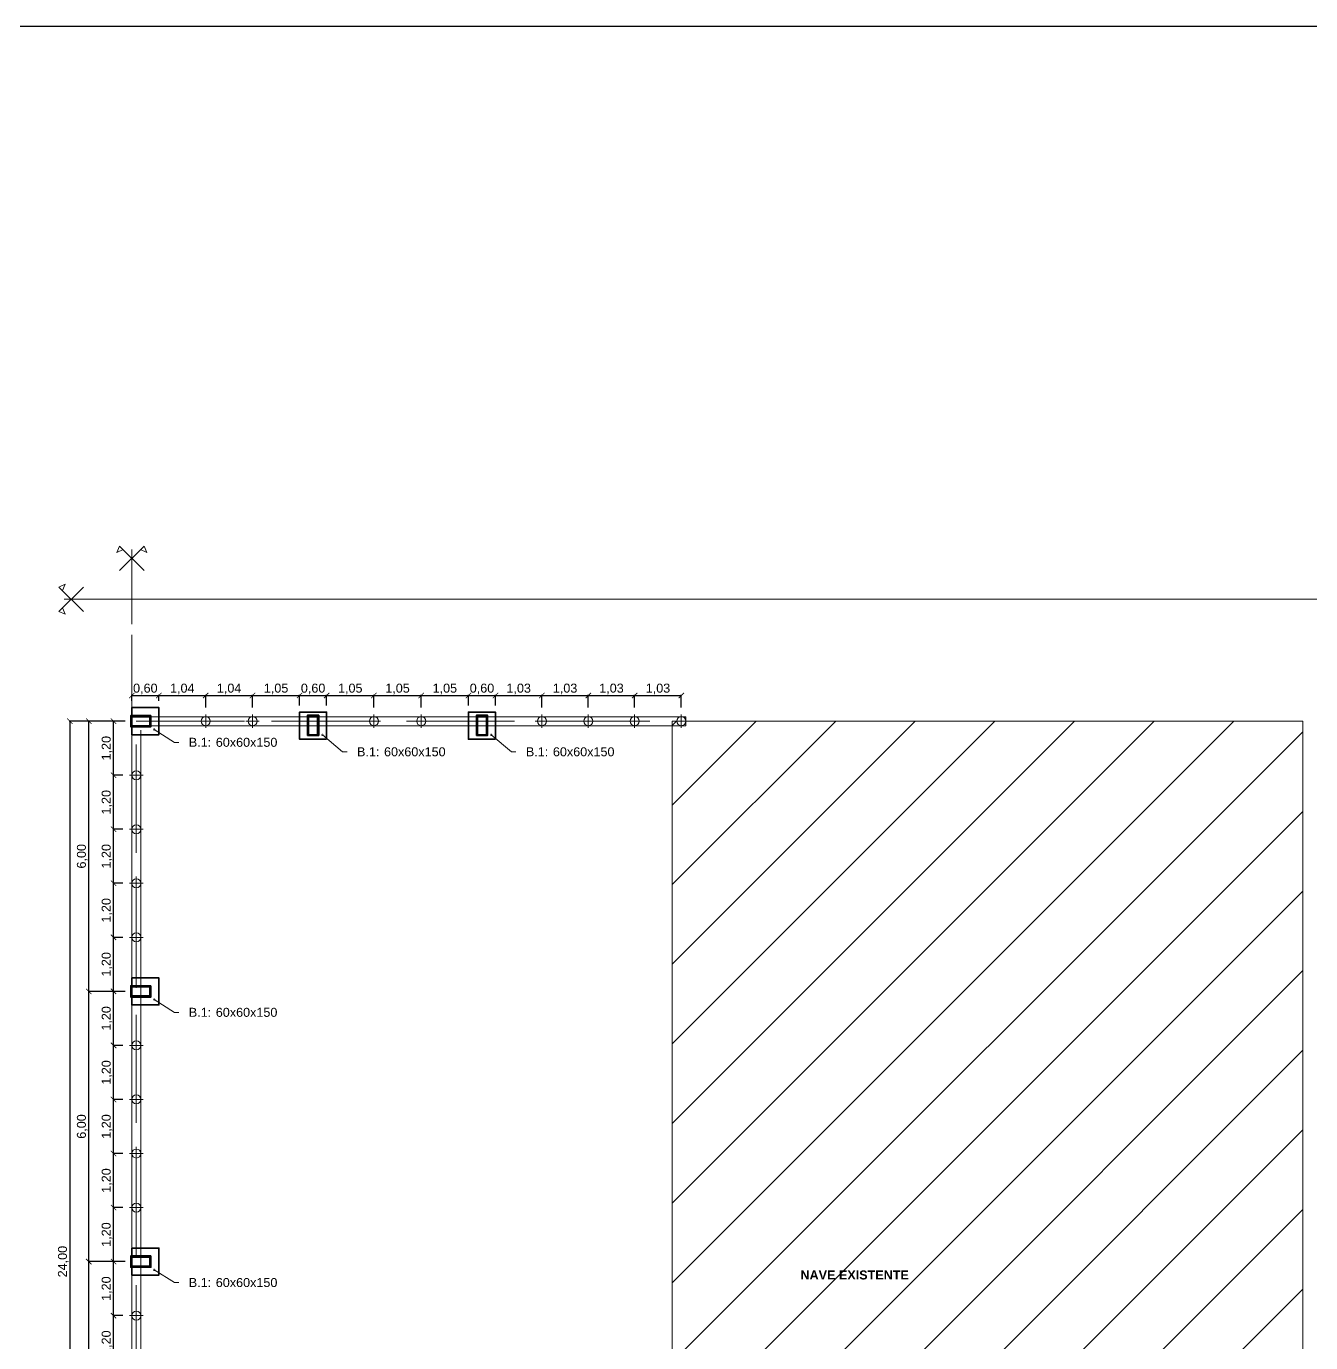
# Model space of a CAD drawing. Header units: millimetres. Extents: x 265 to 899, y -203 to 32.
# Drawn here: x 663.02 to 691.54, y 2.51 to 31.74 of the extents above; entities that cross this region are included whole.
import ezdxf
from ezdxf import colors
from ezdxf.entities.mleader import LeaderData, LeaderLine
from ezdxf.math import Vec2, Vec3

# ---------------------------------------------------------------- set-up
doc = ezdxf.new("R2010")
doc.units = ezdxf.units.MM
doc.header["$LTSCALE"] = 0.1
doc.header["$MEASUREMENT"] = 0
doc.header["$PDMODE"] = 3
doc.header["$PDSIZE"] = 0.1
doc.linetypes.add('ACAD_ISO02W100', pattern=[15, 12, -3])
doc.layers.get('DEFPOINTS').update_dxf_attribs({"color": 1})
for name, color, linetype, lineweight in [('00_EST_Columna', 3, 'Continuous', 35), ('00_EST_Cotas', 6, 'Continuous', 9), ('00_EST_EJE VIGA ENCADENADO', 4, 'ACAD_ISO02W100', 9), ('00_EST_Ejes', 1, 'Continuous', 9), ('00_EST_FUNDACION', 2, 'Continuous', 35), ('00_EST_MAMPOSTERIA', 7, 'Continuous', 20), ('00_EST_PILOTINES', 2, 'Continuous', 20), ('00_EST_TEXTO', 6, 'Continuous', 9)]:
    doc.layers.add(name, color=color, linetype=linetype, lineweight=lineweight)
doc.layers.add('00_EST_EXISTENTE', color=8, linetype='Continuous', lineweight=20, transparency=0.5)
doc.layers.add('00_EST_NoImprimir', color=1, linetype='Continuous', plot=False)
doc.styles.add('Arial20', font='arial.ttf', dxfattribs={"height": 0.2})
doc.styles.add('COTAS', font='ROMANS.shx', dxfattribs={"width": 0.7})
doc.dimstyles.new('Cota 1-100-Andres', dxfattribs={"dimtxt": 0.2, "dimasz": 0.12, "dimexe": 0.012, "dimexo": 0.15, "dimgap": 0.025, "dimtad": 1, "dimzin": 0, "dimtxsty": 'Arial20', "dimblk1": 'ARCHTICK', "dimblk2": 'ARCHTICK', "dimsah": 1, "dimcen": 0.09, "dimclrd": 256, "dimclre": 256, "dimclrt": 256, "dimazin": 0, "dimtfac": 1, "dimtofl": 0, "dimtmove": 0, "dimatfit": 3, "dimldrblk": 'ARCHTICK', "dimfxl": 1, "dimtolj": 1, "dimtzin": 0, "dimarcsym": 0})

# ---------------------------------------------------------------- blocks, each defined once
blk = doc.blocks.new('Columna')
at = {"layer": '00_EST_Columna'}
blk.add_lwpolyline([(665.363, -13.588), (665.763, -13.588), (665.763, -13.788), (665.363, -13.788)], close=True, dxfattribs=at)
for centre in [(665.363, -13.588), (665.763, -13.588), (665.363, -13.788), (665.763, -13.788)]:
    blk.add_circle(centre, 0.01, dxfattribs=at)
blk = doc.blocks.new('_DotSmall')
at = {"color": 0, "linetype": 'ByBlock', "const_width": 0.5}
blk.add_lwpolyline([(-0.0625, 0, 1), (0.0625, 0, 1)], format="xyb", close=True, dxfattribs=at)
blk = doc.blocks.new('_ARCHTICK')
at = {"color": 0, "linetype": 'ByBlock', "const_width": 0.15}
blk.add_lwpolyline([(-0.5, -0.5), (0.5, 0.5)], dxfattribs=at)
blk = doc.blocks.new('*D109')
at = {"layer": '00_EST_Cotas', "lineweight": -2, "transparency": 16777216}
for p, q in [((665.163, 3.112), (664.945, 3.112)), ((664.957, 1.912), (664.957, 3.112)), ((665.163, 1.912), (664.945, 1.912))]:
    blk.add_line(p, q, dxfattribs=at)
at = {"layer": 'DEFPOINTS', "color": 0, "transparency": 16777216}
for p in [(664.957, 3.112), (665.313, 3.112), (665.313, 1.912)]:
    blk.add_point(p, dxfattribs=at)
at = {"layer": '00_EST_Cotas', "lineweight": -2, "transparency": 16777216, "xscale": 0.12, "yscale": 0.12, "zscale": 0.12}
for p, rotation in [((664.957, 3.112), 90), ((664.957, 1.912), 270)]:
    blk.add_blockref('_ARCHTICK', p, dxfattribs=dict(at, rotation=rotation))
at = {"layer": '00_EST_Cotas', "transparency": 16777216, "insert": (664.812, 2.512), "char_height": 0.2, "attachment_point": 5, "rotation": 90, "style": 'Arial20'}
blk.add_mtext('\\A1;1,20', dxfattribs=at)
blk = doc.blocks.new('*D110')
at = {"layer": '00_EST_Cotas', "lineweight": -2, "transparency": 16777216}
for p, q in [((665.213, 4.312), (664.945, 4.312)), ((664.957, 3.112), (664.957, 4.312)), ((665.163, 3.112), (664.945, 3.112))]:
    blk.add_line(p, q, dxfattribs=at)
at = {"layer": 'DEFPOINTS', "color": 0, "transparency": 16777216}
for p in [(664.957, 4.312), (665.363, 4.312), (665.313, 3.112)]:
    blk.add_point(p, dxfattribs=at)
at = {"layer": '00_EST_Cotas', "lineweight": -2, "transparency": 16777216, "xscale": 0.12, "yscale": 0.12, "zscale": 0.12}
for p, rotation in [((664.957, 4.312), 90), ((664.957, 3.112), 270)]:
    blk.add_blockref('_ARCHTICK', p, dxfattribs=dict(at, rotation=rotation))
at = {"layer": '00_EST_Cotas', "transparency": 16777216, "insert": (664.812, 3.712), "char_height": 0.2, "attachment_point": 5, "rotation": 90, "style": 'Arial20'}
blk.add_mtext('\\A1;1,20', dxfattribs=at)
blk = doc.blocks.new('*D111')
at = {"layer": '00_EST_Cotas', "lineweight": -2, "transparency": 16777216}
for p, q in [((665.163, 5.512), (664.945, 5.512)), ((664.957, 4.312), (664.957, 5.512)), ((665.213, 4.312), (664.945, 4.312))]:
    blk.add_line(p, q, dxfattribs=at)
at = {"layer": 'DEFPOINTS', "color": 0, "transparency": 16777216}
for p in [(664.957, 5.512), (665.313, 5.512), (665.363, 4.312)]:
    blk.add_point(p, dxfattribs=at)
at = {"layer": '00_EST_Cotas', "lineweight": -2, "transparency": 16777216, "xscale": 0.12, "yscale": 0.12, "zscale": 0.12}
for p, rotation in [((664.957, 5.512), 90), ((664.957, 4.312), 270)]:
    blk.add_blockref('_ARCHTICK', p, dxfattribs=dict(at, rotation=rotation))
at = {"layer": '00_EST_Cotas', "transparency": 16777216, "insert": (664.812, 4.912), "char_height": 0.2, "attachment_point": 5, "rotation": 90, "style": 'Arial20'}
blk.add_mtext('\\A1;1,20', dxfattribs=at)
blk = doc.blocks.new('*D112')
at = {"layer": '00_EST_Cotas', "lineweight": -2, "transparency": 16777216}
for p, q in [((665.163, 6.712), (664.945, 6.712)), ((664.957, 5.512), (664.957, 6.712)), ((665.163, 5.512), (664.945, 5.512))]:
    blk.add_line(p, q, dxfattribs=at)
at = {"layer": 'DEFPOINTS', "color": 0, "transparency": 16777216}
for p in [(664.957, 6.712), (665.313, 6.712), (665.313, 5.512)]:
    blk.add_point(p, dxfattribs=at)
at = {"layer": '00_EST_Cotas', "lineweight": -2, "transparency": 16777216, "xscale": 0.12, "yscale": 0.12, "zscale": 0.12}
for p, rotation in [((664.957, 6.712), 90), ((664.957, 5.512), 270)]:
    blk.add_blockref('_ARCHTICK', p, dxfattribs=dict(at, rotation=rotation))
at = {"layer": '00_EST_Cotas', "transparency": 16777216, "insert": (664.812, 6.112), "char_height": 0.2, "attachment_point": 5, "rotation": 90, "style": 'Arial20'}
blk.add_mtext('\\A1;1,20', dxfattribs=at)
blk = doc.blocks.new('*D113')
at = {"layer": '00_EST_Cotas', "lineweight": -2, "transparency": 16777216}
for p, q in [((665.163, 7.912), (664.945, 7.912)), ((664.957, 6.712), (664.957, 7.912)), ((665.163, 6.712), (664.945, 6.712))]:
    blk.add_line(p, q, dxfattribs=at)
at = {"layer": 'DEFPOINTS', "color": 0, "transparency": 16777216}
for p in [(664.957, 7.912), (665.313, 7.912), (665.313, 6.712)]:
    blk.add_point(p, dxfattribs=at)
at = {"layer": '00_EST_Cotas', "lineweight": -2, "transparency": 16777216, "xscale": 0.12, "yscale": 0.12, "zscale": 0.12}
for p, rotation in [((664.957, 7.912), 90), ((664.957, 6.712), 270)]:
    blk.add_blockref('_ARCHTICK', p, dxfattribs=dict(at, rotation=rotation))
at = {"layer": '00_EST_Cotas', "transparency": 16777216, "insert": (664.812, 7.312), "char_height": 0.2, "attachment_point": 5, "rotation": 90, "style": 'Arial20'}
blk.add_mtext('\\A1;1,20', dxfattribs=at)
blk = doc.blocks.new('*D114')
at = {"layer": '00_EST_Cotas', "lineweight": -2, "transparency": 16777216}
for p, q in [((665.163, 9.112), (664.945, 9.112)), ((664.957, 7.912), (664.957, 9.112)), ((665.163, 7.912), (664.945, 7.912))]:
    blk.add_line(p, q, dxfattribs=at)
at = {"layer": 'DEFPOINTS', "color": 0, "transparency": 16777216}
for p in [(664.957, 9.112), (665.313, 9.112), (665.313, 7.912)]:
    blk.add_point(p, dxfattribs=at)
at = {"layer": '00_EST_Cotas', "lineweight": -2, "transparency": 16777216, "xscale": 0.12, "yscale": 0.12, "zscale": 0.12}
for p, rotation in [((664.957, 9.112), 90), ((664.957, 7.912), 270)]:
    blk.add_blockref('_ARCHTICK', p, dxfattribs=dict(at, rotation=rotation))
at = {"layer": '00_EST_Cotas', "transparency": 16777216, "insert": (664.812, 8.512), "char_height": 0.2, "attachment_point": 5, "rotation": 90, "style": 'Arial20'}
blk.add_mtext('\\A1;1,20', dxfattribs=at)
blk = doc.blocks.new('*D115')
at = {"layer": '00_EST_Cotas', "lineweight": -2, "transparency": 16777216}
for p, q in [((665.213, 10.312), (664.945, 10.312)), ((664.957, 9.112), (664.957, 10.312)), ((665.163, 9.112), (664.945, 9.112))]:
    blk.add_line(p, q, dxfattribs=at)
at = {"layer": 'DEFPOINTS', "color": 0, "transparency": 16777216}
for p in [(664.957, 10.312), (665.363, 10.312), (665.313, 9.112)]:
    blk.add_point(p, dxfattribs=at)
at = {"layer": '00_EST_Cotas', "lineweight": -2, "transparency": 16777216, "xscale": 0.12, "yscale": 0.12, "zscale": 0.12}
for p, rotation in [((664.957, 10.312), 90), ((664.957, 9.112), 270)]:
    blk.add_blockref('_ARCHTICK', p, dxfattribs=dict(at, rotation=rotation))
at = {"layer": '00_EST_Cotas', "transparency": 16777216, "insert": (664.812, 9.712), "char_height": 0.2, "attachment_point": 5, "rotation": 90, "style": 'Arial20'}
blk.add_mtext('\\A1;1,20', dxfattribs=at)
blk = doc.blocks.new('*D116')
at = {"layer": '00_EST_Cotas', "lineweight": -2, "transparency": 16777216}
for p, q in [((665.163, 11.512), (664.945, 11.512)), ((664.957, 10.312), (664.957, 11.512)), ((665.213, 10.312), (664.945, 10.312))]:
    blk.add_line(p, q, dxfattribs=at)
at = {"layer": 'DEFPOINTS', "color": 0, "transparency": 16777216}
for p in [(664.957, 11.512), (665.313, 11.512), (665.363, 10.312)]:
    blk.add_point(p, dxfattribs=at)
at = {"layer": '00_EST_Cotas', "lineweight": -2, "transparency": 16777216, "xscale": 0.12, "yscale": 0.12, "zscale": 0.12}
for p, rotation in [((664.957, 11.512), 90), ((664.957, 10.312), 270)]:
    blk.add_blockref('_ARCHTICK', p, dxfattribs=dict(at, rotation=rotation))
at = {"layer": '00_EST_Cotas', "transparency": 16777216, "insert": (664.812, 10.912), "char_height": 0.2, "attachment_point": 5, "rotation": 90, "style": 'Arial20'}
blk.add_mtext('\\A1;1,20', dxfattribs=at)
blk = doc.blocks.new('*D117')
at = {"layer": '00_EST_Cotas', "lineweight": -2, "transparency": 16777216}
for p, q in [((665.163, 12.712), (664.945, 12.712)), ((664.957, 11.512), (664.957, 12.712)), ((665.163, 11.512), (664.945, 11.512))]:
    blk.add_line(p, q, dxfattribs=at)
at = {"layer": 'DEFPOINTS', "color": 0, "transparency": 16777216}
for p in [(664.957, 12.712), (665.313, 12.712), (665.313, 11.512)]:
    blk.add_point(p, dxfattribs=at)
at = {"layer": '00_EST_Cotas', "lineweight": -2, "transparency": 16777216, "xscale": 0.12, "yscale": 0.12, "zscale": 0.12}
for p, rotation in [((664.957, 12.712), 90), ((664.957, 11.512), 270)]:
    blk.add_blockref('_ARCHTICK', p, dxfattribs=dict(at, rotation=rotation))
at = {"layer": '00_EST_Cotas', "transparency": 16777216, "insert": (664.812, 12.112), "char_height": 0.2, "attachment_point": 5, "rotation": 90, "style": 'Arial20'}
blk.add_mtext('\\A1;1,20', dxfattribs=at)
blk = doc.blocks.new('*D118')
at = {"layer": '00_EST_Cotas', "lineweight": -2, "transparency": 16777216}
for p, q in [((665.163, 13.912), (664.945, 13.912)), ((664.957, 12.712), (664.957, 13.912)), ((665.163, 12.712), (664.945, 12.712))]:
    blk.add_line(p, q, dxfattribs=at)
at = {"layer": 'DEFPOINTS', "color": 0, "transparency": 16777216}
for p in [(664.957, 13.912), (665.313, 13.912), (665.313, 12.712)]:
    blk.add_point(p, dxfattribs=at)
at = {"layer": '00_EST_Cotas', "lineweight": -2, "transparency": 16777216, "xscale": 0.12, "yscale": 0.12, "zscale": 0.12}
for p, rotation in [((664.957, 13.912), 90), ((664.957, 12.712), 270)]:
    blk.add_blockref('_ARCHTICK', p, dxfattribs=dict(at, rotation=rotation))
at = {"layer": '00_EST_Cotas', "transparency": 16777216, "insert": (664.812, 13.312), "char_height": 0.2, "attachment_point": 5, "rotation": 90, "style": 'Arial20'}
blk.add_mtext('\\A1;1,20', dxfattribs=at)
blk = doc.blocks.new('*D119')
at = {"layer": '00_EST_Cotas', "lineweight": -2, "transparency": 16777216}
for p, q in [((665.163, 15.112), (664.945, 15.112)), ((664.957, 13.912), (664.957, 15.112)), ((665.163, 13.912), (664.945, 13.912))]:
    blk.add_line(p, q, dxfattribs=at)
at = {"layer": 'DEFPOINTS', "color": 0, "transparency": 16777216}
for p in [(664.957, 15.112), (665.313, 15.112), (665.313, 13.912)]:
    blk.add_point(p, dxfattribs=at)
at = {"layer": '00_EST_Cotas', "lineweight": -2, "transparency": 16777216, "xscale": 0.12, "yscale": 0.12, "zscale": 0.12}
for p, rotation in [((664.957, 15.112), 90), ((664.957, 13.912), 270)]:
    blk.add_blockref('_ARCHTICK', p, dxfattribs=dict(at, rotation=rotation))
at = {"layer": '00_EST_Cotas', "transparency": 16777216, "insert": (664.812, 14.512), "char_height": 0.2, "attachment_point": 5, "rotation": 90, "style": 'Arial20'}
blk.add_mtext('\\A1;1,20', dxfattribs=at)
blk = doc.blocks.new('*D120')
at = {"layer": '00_EST_Cotas', "lineweight": -2, "transparency": 16777216}
for p, q in [((665.213, 16.312), (664.945, 16.312)), ((664.957, 15.112), (664.957, 16.312)), ((665.163, 15.112), (664.945, 15.112))]:
    blk.add_line(p, q, dxfattribs=at)
at = {"layer": 'DEFPOINTS', "color": 0, "transparency": 16777216}
for p in [(664.957, 16.312), (665.363, 16.312), (665.313, 15.112)]:
    blk.add_point(p, dxfattribs=at)
at = {"layer": '00_EST_Cotas', "lineweight": -2, "transparency": 16777216, "xscale": 0.12, "yscale": 0.12, "zscale": 0.12}
for p, rotation in [((664.957, 16.312), 90), ((664.957, 15.112), 270)]:
    blk.add_blockref('_ARCHTICK', p, dxfattribs=dict(at, rotation=rotation))
at = {"layer": '00_EST_Cotas', "transparency": 16777216, "insert": (664.812, 15.712), "char_height": 0.2, "attachment_point": 5, "rotation": 90, "style": 'Arial20'}
blk.add_mtext('\\A1;1,20', dxfattribs=at)
blk = doc.blocks.new('*D122')
at = {"layer": '00_EST_Cotas', "lineweight": -2, "transparency": 16777216}
for p, q in [((665.213, 4.312), (664.395, 4.312)), ((664.407, -1.688), (664.407, 4.312)), ((665.213, -1.688), (664.395, -1.688))]:
    blk.add_line(p, q, dxfattribs=at)
at = {"layer": 'DEFPOINTS', "color": 0, "transparency": 16777216}
for p in [(664.407, 4.312), (665.363, 4.312), (665.363, -1.688)]:
    blk.add_point(p, dxfattribs=at)
at = {"layer": '00_EST_Cotas', "lineweight": -2, "transparency": 16777216, "xscale": 0.12, "yscale": 0.12, "zscale": 0.12}
for p, rotation in [((664.407, 4.312), 90), ((664.407, -1.688), 270)]:
    blk.add_blockref('_ARCHTICK', p, dxfattribs=dict(at, rotation=rotation))
at = {"layer": '00_EST_Cotas', "transparency": 16777216, "insert": (664.262, 1.312), "char_height": 0.2, "attachment_point": 5, "rotation": 90, "style": 'Arial20'}
blk.add_mtext('\\A1;6,00', dxfattribs=at)
blk = doc.blocks.new('*D123')
at = {"layer": '00_EST_Cotas', "lineweight": -2, "transparency": 16777216}
for p, q in [((665.213, 10.312), (664.395, 10.312)), ((664.407, 4.312), (664.407, 10.312)), ((665.213, 4.312), (664.395, 4.312))]:
    blk.add_line(p, q, dxfattribs=at)
at = {"layer": 'DEFPOINTS', "color": 0, "transparency": 16777216}
for p in [(664.407, 10.312), (665.363, 10.312), (665.363, 4.312)]:
    blk.add_point(p, dxfattribs=at)
at = {"layer": '00_EST_Cotas', "lineweight": -2, "transparency": 16777216, "xscale": 0.12, "yscale": 0.12, "zscale": 0.12}
for p, rotation in [((664.407, 10.312), 90), ((664.407, 4.312), 270)]:
    blk.add_blockref('_ARCHTICK', p, dxfattribs=dict(at, rotation=rotation))
at = {"layer": '00_EST_Cotas', "transparency": 16777216, "insert": (664.262, 7.312), "char_height": 0.2, "attachment_point": 5, "rotation": 90, "style": 'Arial20'}
blk.add_mtext('\\A1;6,00', dxfattribs=at)
blk = doc.blocks.new('*D124')
at = {"layer": '00_EST_Cotas', "lineweight": -2, "transparency": 16777216}
for p, q in [((665.213, 16.312), (664.395, 16.312)), ((664.407, 10.312), (664.407, 16.312)), ((665.213, 10.312), (664.395, 10.312))]:
    blk.add_line(p, q, dxfattribs=at)
at = {"layer": 'DEFPOINTS', "color": 0, "transparency": 16777216}
for p in [(664.407, 16.312), (665.363, 16.312), (665.363, 10.312)]:
    blk.add_point(p, dxfattribs=at)
at = {"layer": '00_EST_Cotas', "lineweight": -2, "transparency": 16777216, "xscale": 0.12, "yscale": 0.12, "zscale": 0.12}
for p, rotation in [((664.407, 16.312), 90), ((664.407, 10.312), 270)]:
    blk.add_blockref('_ARCHTICK', p, dxfattribs=dict(at, rotation=rotation))
at = {"layer": '00_EST_Cotas', "transparency": 16777216, "insert": (664.262, 13.312), "char_height": 0.2, "attachment_point": 5, "rotation": 90, "style": 'Arial20'}
blk.add_mtext('\\A1;6,00', dxfattribs=at)
blk = doc.blocks.new('*D125')
at = {"layer": '00_EST_Cotas', "lineweight": -2, "transparency": 16777216}
for p, q in [((665.213, 16.312), (663.974, 16.312)), ((663.986, 16.312), (663.986, -7.688)), ((665.213, -7.688), (663.974, -7.688))]:
    blk.add_line(p, q, dxfattribs=at)
at = {"layer": 'DEFPOINTS', "color": 0, "transparency": 16777216}
for p in [(665.363, 16.312), (663.986, -7.688), (665.363, -7.688)]:
    blk.add_point(p, dxfattribs=at)
at = {"layer": '00_EST_Cotas', "lineweight": -2, "transparency": 16777216, "xscale": 0.12, "yscale": 0.12, "zscale": 0.12}
for p, rotation in [((663.986, 16.312), 90), ((663.986, -7.688), 270)]:
    blk.add_blockref('_ARCHTICK', p, dxfattribs=dict(at, rotation=rotation))
at = {"layer": '00_EST_Cotas', "transparency": 16777216, "insert": (663.841, 4.312), "char_height": 0.2, "attachment_point": 5, "rotation": 90, "style": 'Arial20'}
blk.add_mtext('\\A1;24,00', dxfattribs=at)
blk = doc.blocks.new('*D184')
at = {"layer": '00_EST_Cotas', "lineweight": -2, "transparency": 16777216}
for p, q in [((665.363, 16.762), (665.363, 16.894)), ((665.363, 16.882), (665.963, 16.882)), ((665.963, 16.762), (665.963, 16.894))]:
    blk.add_line(p, q, dxfattribs=at)
at = {"layer": 'DEFPOINTS', "color": 0, "transparency": 16777216}
for p in [(665.963, 16.882), (665.363, 16.612), (665.963, 16.612)]:
    blk.add_point(p, dxfattribs=at)
at = {"layer": '00_EST_Cotas', "lineweight": -2, "transparency": 16777216, "xscale": 0.12, "yscale": 0.12, "zscale": 0.12, "rotation": 180}
blk.add_blockref('_ARCHTICK', (665.363, 16.882), dxfattribs=at)
at = {"layer": '00_EST_Cotas', "lineweight": -2, "transparency": 16777216, "xscale": 0.12, "yscale": 0.12, "zscale": 0.12}
blk.add_blockref('_ARCHTICK', (665.963, 16.882), dxfattribs=at)
at = {"layer": '00_EST_Cotas', "transparency": 16777216, "insert": (665.663, 17.027), "char_height": 0.2, "attachment_point": 5, "style": 'Arial20'}
blk.add_mtext('\\A1;0,60', dxfattribs=at)
blk = doc.blocks.new('*D185')
at = {"layer": '00_EST_Cotas', "lineweight": -2, "transparency": 16777216}
for p, q in [((665.963, 16.762), (665.963, 16.894)), ((665.963, 16.882), (667.003, 16.882)), ((667.003, 16.612), (667.003, 16.894))]:
    blk.add_line(p, q, dxfattribs=at)
at = {"layer": 'DEFPOINTS', "color": 0, "transparency": 16777216}
for p in [(667.003, 16.882), (665.963, 16.612), (667.003, 16.462)]:
    blk.add_point(p, dxfattribs=at)
at = {"layer": '00_EST_Cotas', "lineweight": -2, "transparency": 16777216, "xscale": 0.12, "yscale": 0.12, "zscale": 0.12, "rotation": 180}
blk.add_blockref('_ARCHTICK', (665.963, 16.882), dxfattribs=at)
at = {"layer": '00_EST_Cotas', "lineweight": -2, "transparency": 16777216, "xscale": 0.12, "yscale": 0.12, "zscale": 0.12}
blk.add_blockref('_ARCHTICK', (667.003, 16.882), dxfattribs=at)
at = {"layer": '00_EST_Cotas', "transparency": 16777216, "insert": (666.483, 17.027), "char_height": 0.2, "attachment_point": 5, "style": 'Arial20'}
blk.add_mtext('\\A1;1,04', dxfattribs=at)
blk = doc.blocks.new('*D186')
at = {"layer": '00_EST_Cotas', "lineweight": -2, "transparency": 16777216}
for p, q in [((667.003, 16.612), (667.003, 16.894)), ((667.003, 16.882), (668.043, 16.882)), ((668.043, 16.612), (668.043, 16.894))]:
    blk.add_line(p, q, dxfattribs=at)
at = {"layer": 'DEFPOINTS', "color": 0, "transparency": 16777216}
for p in [(668.043, 16.882), (667.003, 16.462), (668.043, 16.462)]:
    blk.add_point(p, dxfattribs=at)
at = {"layer": '00_EST_Cotas', "lineweight": -2, "transparency": 16777216, "xscale": 0.12, "yscale": 0.12, "zscale": 0.12, "rotation": 180}
blk.add_blockref('_ARCHTICK', (667.003, 16.882), dxfattribs=at)
at = {"layer": '00_EST_Cotas', "lineweight": -2, "transparency": 16777216, "xscale": 0.12, "yscale": 0.12, "zscale": 0.12}
blk.add_blockref('_ARCHTICK', (668.043, 16.882), dxfattribs=at)
at = {"layer": '00_EST_Cotas', "transparency": 16777216, "insert": (667.523, 17.027), "char_height": 0.2, "attachment_point": 5, "style": 'Arial20'}
blk.add_mtext('\\A1;1,04', dxfattribs=at)
blk = doc.blocks.new('*D187')
at = {"layer": '00_EST_Cotas', "lineweight": -2, "transparency": 16777216}
for p, q in [((668.043, 16.612), (668.043, 16.894)), ((668.043, 16.882), (669.088, 16.882)), ((669.088, 16.662), (669.088, 16.894))]:
    blk.add_line(p, q, dxfattribs=at)
at = {"layer": 'DEFPOINTS', "color": 0, "transparency": 16777216}
for p in [(669.088, 16.882), (668.043, 16.462), (669.088, 16.512)]:
    blk.add_point(p, dxfattribs=at)
at = {"layer": '00_EST_Cotas', "lineweight": -2, "transparency": 16777216, "xscale": 0.12, "yscale": 0.12, "zscale": 0.12, "rotation": 180}
blk.add_blockref('_ARCHTICK', (668.043, 16.882), dxfattribs=at)
at = {"layer": '00_EST_Cotas', "lineweight": -2, "transparency": 16777216, "xscale": 0.12, "yscale": 0.12, "zscale": 0.12}
blk.add_blockref('_ARCHTICK', (669.088, 16.882), dxfattribs=at)
at = {"layer": '00_EST_Cotas', "transparency": 16777216, "insert": (668.566, 17.027), "char_height": 0.2, "attachment_point": 5, "style": 'Arial20'}
blk.add_mtext('\\A1;1,05', dxfattribs=at)
blk = doc.blocks.new('*D188')
at = {"layer": '00_EST_Cotas', "lineweight": -2, "transparency": 16777216}
for p, q in [((669.088, 16.662), (669.088, 16.894)), ((669.088, 16.882), (669.688, 16.882)), ((669.688, 16.662), (669.688, 16.894))]:
    blk.add_line(p, q, dxfattribs=at)
at = {"layer": 'DEFPOINTS', "color": 0, "transparency": 16777216}
for p in [(669.688, 16.882), (669.088, 16.512), (669.688, 16.512)]:
    blk.add_point(p, dxfattribs=at)
at = {"layer": '00_EST_Cotas', "lineweight": -2, "transparency": 16777216, "xscale": 0.12, "yscale": 0.12, "zscale": 0.12, "rotation": 180}
blk.add_blockref('_ARCHTICK', (669.088, 16.882), dxfattribs=at)
at = {"layer": '00_EST_Cotas', "lineweight": -2, "transparency": 16777216, "xscale": 0.12, "yscale": 0.12, "zscale": 0.12}
blk.add_blockref('_ARCHTICK', (669.688, 16.882), dxfattribs=at)
at = {"layer": '00_EST_Cotas', "transparency": 16777216, "insert": (669.388, 17.027), "char_height": 0.2, "attachment_point": 5, "style": 'Arial20'}
blk.add_mtext('\\A1;0,60', dxfattribs=at)
blk = doc.blocks.new('*D189')
at = {"layer": '00_EST_Cotas', "lineweight": -2, "transparency": 16777216}
for p, q in [((669.688, 16.662), (669.688, 16.894)), ((669.688, 16.882), (670.738, 16.882)), ((670.738, 16.612), (670.738, 16.894))]:
    blk.add_line(p, q, dxfattribs=at)
at = {"layer": 'DEFPOINTS', "color": 0, "transparency": 16777216}
for p in [(670.738, 16.882), (669.688, 16.512), (670.738, 16.462)]:
    blk.add_point(p, dxfattribs=at)
at = {"layer": '00_EST_Cotas', "lineweight": -2, "transparency": 16777216, "xscale": 0.12, "yscale": 0.12, "zscale": 0.12, "rotation": 180}
blk.add_blockref('_ARCHTICK', (669.688, 16.882), dxfattribs=at)
at = {"layer": '00_EST_Cotas', "lineweight": -2, "transparency": 16777216, "xscale": 0.12, "yscale": 0.12, "zscale": 0.12}
blk.add_blockref('_ARCHTICK', (670.738, 16.882), dxfattribs=at)
at = {"layer": '00_EST_Cotas', "transparency": 16777216, "insert": (670.213, 17.027), "char_height": 0.2, "attachment_point": 5, "style": 'Arial20'}
blk.add_mtext('\\A1;1,05', dxfattribs=at)
blk = doc.blocks.new('*D190')
at = {"layer": '00_EST_Cotas', "lineweight": -2, "transparency": 16777216}
for p, q in [((670.738, 16.612), (670.738, 16.894)), ((670.738, 16.882), (671.788, 16.882)), ((671.788, 16.612), (671.788, 16.894))]:
    blk.add_line(p, q, dxfattribs=at)
at = {"layer": 'DEFPOINTS', "color": 0, "transparency": 16777216}
for p in [(671.788, 16.882), (670.738, 16.462), (671.788, 16.462)]:
    blk.add_point(p, dxfattribs=at)
at = {"layer": '00_EST_Cotas', "lineweight": -2, "transparency": 16777216, "xscale": 0.12, "yscale": 0.12, "zscale": 0.12, "rotation": 180}
blk.add_blockref('_ARCHTICK', (670.738, 16.882), dxfattribs=at)
at = {"layer": '00_EST_Cotas', "lineweight": -2, "transparency": 16777216, "xscale": 0.12, "yscale": 0.12, "zscale": 0.12}
blk.add_blockref('_ARCHTICK', (671.788, 16.882), dxfattribs=at)
at = {"layer": '00_EST_Cotas', "transparency": 16777216, "insert": (671.263, 17.027), "char_height": 0.2, "attachment_point": 5, "style": 'Arial20'}
blk.add_mtext('\\A1;1,05', dxfattribs=at)
blk = doc.blocks.new('*D191')
at = {"layer": '00_EST_Cotas', "lineweight": -2, "transparency": 16777216}
for p, q in [((671.788, 16.612), (671.788, 16.894)), ((671.788, 16.882), (672.838, 16.882)), ((672.838, 16.662), (672.838, 16.894))]:
    blk.add_line(p, q, dxfattribs=at)
at = {"layer": 'DEFPOINTS', "color": 0, "transparency": 16777216}
for p in [(672.838, 16.882), (671.788, 16.462), (672.838, 16.512)]:
    blk.add_point(p, dxfattribs=at)
at = {"layer": '00_EST_Cotas', "lineweight": -2, "transparency": 16777216, "xscale": 0.12, "yscale": 0.12, "zscale": 0.12, "rotation": 180}
blk.add_blockref('_ARCHTICK', (671.788, 16.882), dxfattribs=at)
at = {"layer": '00_EST_Cotas', "lineweight": -2, "transparency": 16777216, "xscale": 0.12, "yscale": 0.12, "zscale": 0.12}
blk.add_blockref('_ARCHTICK', (672.838, 16.882), dxfattribs=at)
at = {"layer": '00_EST_Cotas', "transparency": 16777216, "insert": (672.313, 17.027), "char_height": 0.2, "attachment_point": 5, "style": 'Arial20'}
blk.add_mtext('\\A1;1,05', dxfattribs=at)
blk = doc.blocks.new('*D192')
at = {"layer": '00_EST_Cotas', "lineweight": -2, "transparency": 16777216}
for p, q in [((672.838, 16.662), (672.838, 16.894)), ((672.838, 16.882), (673.438, 16.882)), ((673.438, 16.662), (673.438, 16.894))]:
    blk.add_line(p, q, dxfattribs=at)
at = {"layer": 'DEFPOINTS', "color": 0, "transparency": 16777216}
for p in [(673.438, 16.882), (672.838, 16.512), (673.438, 16.512)]:
    blk.add_point(p, dxfattribs=at)
at = {"layer": '00_EST_Cotas', "lineweight": -2, "transparency": 16777216, "xscale": 0.12, "yscale": 0.12, "zscale": 0.12, "rotation": 180}
blk.add_blockref('_ARCHTICK', (672.838, 16.882), dxfattribs=at)
at = {"layer": '00_EST_Cotas', "lineweight": -2, "transparency": 16777216, "xscale": 0.12, "yscale": 0.12, "zscale": 0.12}
blk.add_blockref('_ARCHTICK', (673.438, 16.882), dxfattribs=at)
at = {"layer": '00_EST_Cotas', "transparency": 16777216, "insert": (673.138, 17.027), "char_height": 0.2, "attachment_point": 5, "style": 'Arial20'}
blk.add_mtext('\\A1;0,60', dxfattribs=at)
blk = doc.blocks.new('*D257')
at = {"layer": '00_EST_Cotas', "lineweight": -2, "transparency": 16777216}
for p, q in [((673.438, 16.662), (673.438, 16.894)), ((673.438, 16.882), (674.468, 16.882)), ((674.468, 16.612), (674.468, 16.894))]:
    blk.add_line(p, q, dxfattribs=at)
at = {"layer": 'DEFPOINTS', "color": 0, "transparency": 16777216}
for p in [(674.468, 16.882), (673.438, 16.512), (674.468, 16.462)]:
    blk.add_point(p, dxfattribs=at)
at = {"layer": '00_EST_Cotas', "lineweight": -2, "transparency": 16777216, "xscale": 0.12, "yscale": 0.12, "zscale": 0.12, "rotation": 180}
blk.add_blockref('_ARCHTICK', (673.438, 16.882), dxfattribs=at)
at = {"layer": '00_EST_Cotas', "lineweight": -2, "transparency": 16777216, "xscale": 0.12, "yscale": 0.12, "zscale": 0.12}
blk.add_blockref('_ARCHTICK', (674.468, 16.882), dxfattribs=at)
at = {"layer": '00_EST_Cotas', "transparency": 16777216, "insert": (673.953, 17.027), "char_height": 0.2, "attachment_point": 5, "style": 'Arial20'}
blk.add_mtext('\\A1;1,03', dxfattribs=at)
blk = doc.blocks.new('*D258')
at = {"layer": '00_EST_Cotas', "lineweight": -2, "transparency": 16777216}
for p, q in [((674.468, 16.612), (674.468, 16.894)), ((674.468, 16.882), (675.498, 16.882)), ((675.498, 16.612), (675.498, 16.894))]:
    blk.add_line(p, q, dxfattribs=at)
at = {"layer": 'DEFPOINTS', "color": 0, "transparency": 16777216}
for p in [(675.498, 16.882), (674.468, 16.462), (675.498, 16.462)]:
    blk.add_point(p, dxfattribs=at)
at = {"layer": '00_EST_Cotas', "lineweight": -2, "transparency": 16777216, "xscale": 0.12, "yscale": 0.12, "zscale": 0.12, "rotation": 180}
blk.add_blockref('_ARCHTICK', (674.468, 16.882), dxfattribs=at)
at = {"layer": '00_EST_Cotas', "lineweight": -2, "transparency": 16777216, "xscale": 0.12, "yscale": 0.12, "zscale": 0.12}
blk.add_blockref('_ARCHTICK', (675.498, 16.882), dxfattribs=at)
at = {"layer": '00_EST_Cotas', "transparency": 16777216, "insert": (674.983, 17.027), "char_height": 0.2, "attachment_point": 5, "style": 'Arial20'}
blk.add_mtext('\\A1;1,03', dxfattribs=at)
blk = doc.blocks.new('*D259')
at = {"layer": '00_EST_Cotas', "lineweight": -2, "transparency": 16777216}
for p, q in [((675.498, 16.612), (675.498, 16.894)), ((675.498, 16.882), (676.528, 16.882)), ((676.528, 16.612), (676.528, 16.894))]:
    blk.add_line(p, q, dxfattribs=at)
at = {"layer": 'DEFPOINTS', "color": 0, "transparency": 16777216}
for p in [(676.528, 16.882), (675.498, 16.462), (676.528, 16.462)]:
    blk.add_point(p, dxfattribs=at)
at = {"layer": '00_EST_Cotas', "lineweight": -2, "transparency": 16777216, "xscale": 0.12, "yscale": 0.12, "zscale": 0.12, "rotation": 180}
blk.add_blockref('_ARCHTICK', (675.498, 16.882), dxfattribs=at)
at = {"layer": '00_EST_Cotas', "lineweight": -2, "transparency": 16777216, "xscale": 0.12, "yscale": 0.12, "zscale": 0.12}
blk.add_blockref('_ARCHTICK', (676.528, 16.882), dxfattribs=at)
at = {"layer": '00_EST_Cotas', "transparency": 16777216, "insert": (676.013, 17.027), "char_height": 0.2, "attachment_point": 5, "style": 'Arial20'}
blk.add_mtext('\\A1;1,03', dxfattribs=at)
blk = doc.blocks.new('*D260')
at = {"layer": '00_EST_Cotas', "lineweight": -2, "transparency": 16777216}
for p, q in [((676.528, 16.612), (676.528, 16.894)), ((676.528, 16.882), (677.563, 16.882)), ((677.563, 16.612), (677.563, 16.894))]:
    blk.add_line(p, q, dxfattribs=at)
at = {"layer": 'DEFPOINTS', "color": 0, "transparency": 16777216}
for p in [(677.563, 16.882), (676.528, 16.462), (677.563, 16.462)]:
    blk.add_point(p, dxfattribs=at)
at = {"layer": '00_EST_Cotas', "lineweight": -2, "transparency": 16777216, "xscale": 0.12, "yscale": 0.12, "zscale": 0.12, "rotation": 180}
blk.add_blockref('_ARCHTICK', (676.528, 16.882), dxfattribs=at)
at = {"layer": '00_EST_Cotas', "lineweight": -2, "transparency": 16777216, "xscale": 0.12, "yscale": 0.12, "zscale": 0.12}
blk.add_blockref('_ARCHTICK', (677.563, 16.882), dxfattribs=at)
at = {"layer": '00_EST_Cotas', "transparency": 16777216, "insert": (677.046, 17.027), "char_height": 0.2, "attachment_point": 5, "style": 'Arial20'}
blk.add_mtext('\\A1;1,03', dxfattribs=at)

msp = doc.modelspace()

# ---------------------------------------------------------------- hatches: boundary and pattern name
at = {"layer": '00_EST_EXISTENTE', "true_color": 0x9b9897, "transparency": 33554559}
h = msp.add_hatch(dxfattribs=at)
h.set_pattern_fill('ANSI31', color=253, scale=10)
h.paths.add_polyline_path([(691.363, 16.312), (677.363, 16.312), (677.363, -7.688), (691.363, -7.688)])
h.paths.add_polyline_path([(680.139, 3.803), (682.646, 3.803), (682.646, 4.215), (680.139, 4.215)], flags=24)

# ---------------------------------------------------------------- linework, layer by layer
at = {"layer": '00_EST_Columna'}
for points in [[(665.788, 16.437), (665.788, 16.187), (665.338, 16.187), (665.338, 16.437)], [(669.263, 15.994), (669.513, 15.994), (669.513, 16.444), (669.263, 16.444)], [(673.013, 15.994), (673.263, 15.994), (673.263, 16.444), (673.013, 16.444)], [(665.788, 10.437), (665.788, 10.187), (665.338, 10.187), (665.338, 10.437)], [(665.788, 4.437), (665.788, 4.187), (665.338, 4.187), (665.338, 4.437)]]:
    msp.add_lwpolyline(points, close=True, dxfattribs=at)
at = {"layer": '00_EST_EJE VIGA ENCADENADO', "ltscale": 2}
for p, q in [((665.463, 16.312), (677.163, 16.312)), ((665.463, -13.608), (665.463, 16.312))]:
    msp.add_line(p, q, dxfattribs=at)
at = {"layer": '00_EST_Ejes'}
for p, q in [((665.091, 20.2), (665.029, 20.06)), ((665.091, 19.656), (665.635, 20.2)), ((665.635, 19.656), (665.091, 20.2)), ((665.635, 20.2), (665.697, 20.06)), ((665.17, 20.122), (665.029, 20.06)), ((665.363, 19.019), (665.363, 20.125)), ((665.557, 20.122), (665.697, 20.06)), ((663.745, 19.291), (663.885, 19.353)), ((663.823, 19.212), (663.885, 19.353)), ((664.289, 18.747), (663.745, 19.291)), ((664.289, 19.291), (663.745, 18.747)), ((663.863, 19.019), (698.462, 19.019)), ((665.363, 18.466), (665.363, 19.019)), ((663.745, 18.747), (663.885, 18.685)), ((663.823, 18.825), (663.885, 18.685)), ((665.363, -15.472), (665.363, 18.228)), ((667.003, 16.162), (667.003, 16.462)), ((668.043, 16.162), (668.043, 16.462)), ((670.738, 16.162), (670.738, 16.462)), ((671.788, 16.162), (671.788, 16.462)), ((674.468, 16.162), (674.468, 16.462)), ((675.498, 16.162), (675.498, 16.462)), ((676.528, 16.162), (676.528, 16.462)), ((677.563, 16.162), (677.563, 16.462)), ((666.853, 16.312), (667.153, 16.312)), ((667.893, 16.312), (668.193, 16.312)), ((670.588, 16.312), (670.888, 16.312)), ((671.638, 16.312), (671.938, 16.312)), ((674.318, 16.312), (674.618, 16.312)), ((675.348, 16.312), (675.648, 16.312)), ((676.378, 16.312), (676.678, 16.312)), ((677.413, 16.312), (677.713, 16.312)), ((665.463, 15.262), (665.463, 14.962)), ((665.313, 15.112), (665.613, 15.112)), ((665.463, 14.062), (665.463, 13.762)), ((665.313, 13.912), (665.613, 13.912)), ((665.463, 12.862), (665.463, 12.562)), ((665.313, 12.712), (665.613, 12.712)), ((665.313, 11.512), (665.613, 11.512)), ((665.463, 11.662), (665.463, 11.362)), ((665.313, 9.112), (665.613, 9.112)), ((665.463, 9.262), (665.463, 8.962)), ((665.313, 7.912), (665.613, 7.912)), ((665.463, 8.062), (665.463, 7.762)), ((665.463, 6.862), (665.463, 6.562)), ((665.313, 6.712), (665.613, 6.712)), ((665.463, 5.662), (665.463, 5.362)), ((665.313, 5.512), (665.613, 5.512)), ((665.463, 3.262), (665.463, 2.962)), ((665.313, 3.112), (665.613, 3.112))]:
    msp.add_line(p, q, dxfattribs=at)
at = {"layer": '00_EST_EXISTENTE'}
msp.add_lwpolyline([(677.363, 16.312), (691.363, 16.312), (691.363, -7.688), (677.363, -7.688)], close=True, dxfattribs=at)
at = {"layer": '00_EST_FUNDACION'}
for p, q in [((665.963, 16.312), (665.963, 16.312)), ((665.963, 10.312), (665.963, 10.312))]:
    msp.add_line(p, q, dxfattribs=at)
for points in [[(665.363, 16.612), (665.963, 16.612), (665.963, 16.012), (665.363, 16.012)], [(669.688, 15.912), (669.688, 16.512), (669.088, 16.512), (669.088, 15.912)], [(673.438, 15.912), (673.438, 16.512), (672.838, 16.512), (672.838, 15.912)], [(665.363, 10.612), (665.963, 10.612), (665.963, 10.012), (665.363, 10.012)], [(665.363, 4.612), (665.963, 4.612), (665.963, 4.012), (665.363, 4.012)]]:
    msp.add_lwpolyline(points, close=True, dxfattribs=at)
at = {"layer": '00_EST_MAMPOSTERIA'}
for p, q in [((677.663, 16.412), (665.363, 16.412)), ((677.663, 16.212), (677.663, 16.412)), ((665.363, 16.312), (665.363, -7.788)), ((677.663, 16.212), (665.563, 16.212)), ((665.563, 16.112), (665.563, -7.588))]:
    msp.add_line(p, q, dxfattribs=at)
at = {"layer": '00_EST_NoImprimir'}
msp.add_lwpolyline([(637.146, 31.741), (706.06, 31.741), (706.06, -23.823), (637.146, -23.823)], close=True, dxfattribs=at)
at = {"layer": '00_EST_PILOTINES'}
for centre in [(667.003, 16.312), (668.043, 16.312), (670.738, 16.312), (671.788, 16.312), (674.468, 16.312), (675.498, 16.312), (676.528, 16.312), (677.563, 16.312), (665.463, 15.112), (665.463, 13.912), (665.463, 12.712), (665.463, 11.512), (665.463, 9.112), (665.463, 7.912), (665.463, 6.712), (665.463, 5.512), (665.463, 3.112)]:
    msp.add_circle(centre, 0.1, dxfattribs=at)

# ---------------------------------------------------------------- block references
at = {"layer": '00_EST_Columna'}
for p in [(0, 30), (0, 24), (0, 18)]:
    msp.add_blockref('Columna', p, dxfattribs=at)
at = {"layer": '00_EST_Columna', "xscale": -1, "rotation": 270}
msp.add_blockref('Columna', (683.077, -649.352), dxfattribs=at)
at = {"layer": '00_EST_Columna', "rotation": 270}
msp.add_blockref('Columna', (686.827, 681.775), dxfattribs=at)

# ---------------------------------------------------------------- texts
at = {"layer": '00_EST_TEXTO', "insert": (680.21, 4.115), "char_height": 0.2, "attachment_point": 1, "style": 'COTAS'}
msp.add_mtext_dynamic_manual_height_columns('{\\fArial|b1|i0|c0|p34;\\W1;NAVE EXISTENTE}', width=5.07186, gutter_width=12.5, heights=[0], dxfattribs=at)

# ---------------------------------------------------------------- dimensions: what is measured, and where the dimension line sits
at = {"layer": '00_EST_Cotas'}
for base, p1, p2, picture, middle in [((665.963, 16.882), (665.363, 16.612), (665.963, 16.612), '*D184', (665.663, 17.027)), ((667.003, 16.882), (665.963, 16.612), (667.003, 16.462), '*D185', (666.483, 17.027)), ((668.043, 16.882), (667.003, 16.462), (668.043, 16.462), '*D186', (667.523, 17.027)), ((669.088342034, 16.882215014), (668.043342034, 16.461726904), (669.088342034, 16.511726904), '*D187', (668.565842034, 17.027406009)), ((669.688, 16.882), (669.088, 16.512), (669.688, 16.512), '*D188', (669.388, 17.027)), ((670.738, 16.882), (669.688, 16.512), (670.738, 16.462), '*D189', (670.213, 17.027)), ((671.788, 16.882), (670.738, 16.462), (671.788, 16.462), '*D190', (671.263, 17.027)), ((672.838, 16.882), (671.788, 16.462), (672.838, 16.512), '*D191', (672.313, 17.027)), ((673.438, 16.882), (672.838, 16.512), (673.438, 16.512), '*D192', (673.138, 17.027)), ((674.468, 16.882), (673.438, 16.512), (674.468, 16.462), '*D257', (673.953, 17.027)), ((675.498, 16.882), (674.468, 16.462), (675.498, 16.462), '*D258', (674.983, 17.027)), ((676.528, 16.882), (675.498, 16.462), (676.528, 16.462), '*D259', (676.013, 17.027))]:
    dim = msp.add_linear_dim(base=base, p1=p1, p2=p2, dimstyle='Cota 1-100-Andres', dxfattribs=at)
    dim.commit()
    dim.dimension.update_dxf_attribs({"geometry": picture, "text_midpoint": middle})
dim = msp.add_linear_dim(base=(677.563, 16.882), p1=(676.528, 16.462), p2=(677.563, 16.462), text='1,03', dimstyle='Cota 1-100-Andres', dxfattribs=at)
dim.commit()
dim.dimension.update_dxf_attribs({"geometry": '*D260', "text_midpoint": (677.046, 17.027)})
dim = msp.add_linear_dim(base=(663.986, -7.688), p1=(665.363, 16.312), p2=(665.363, -7.688), angle=90, dimstyle='Cota 1-100-Andres', dxfattribs=at)
dim.commit()
dim.dimension.update_dxf_attribs({"geometry": '*D125', "text_midpoint": (663.841, 4.312)})
for base, p1, p2, picture, middle in [((664.407, 16.312), (665.363, 10.312), (665.363, 16.312), '*D124', (664.262, 13.312)), ((664.957, 16.312), (665.313, 15.112), (665.363, 16.312), '*D120', (664.812, 15.712)), ((664.957, 15.112), (665.313, 13.912), (665.313, 15.112), '*D119', (664.812, 14.512)), ((664.957, 13.912), (665.313, 12.712), (665.313, 13.912), '*D118', (664.812, 13.312)), ((664.957, 12.712), (665.313, 11.512), (665.313, 12.712), '*D117', (664.812, 12.112)), ((664.957, 11.512), (665.363, 10.312), (665.313, 11.512), '*D116', (664.812, 10.912)), ((664.407, 10.312), (665.363, 4.312), (665.363, 10.312), '*D123', (664.262, 7.312)), ((664.957, 10.312), (665.313, 9.112), (665.363, 10.312), '*D115', (664.812, 9.712)), ((664.957, 9.112), (665.313, 7.912), (665.313, 9.112), '*D114', (664.812, 8.512)), ((664.957, 7.912), (665.313, 6.712), (665.313, 7.912), '*D113', (664.812, 7.312)), ((664.957, 6.712), (665.313, 5.512), (665.313, 6.712), '*D112', (664.812, 6.112)), ((664.957, 5.512), (665.363, 4.312), (665.313, 5.512), '*D111', (664.812, 4.912)), ((664.407, 4.312), (665.363, -1.688), (665.363, 4.312), '*D122', (664.262, 1.312)), ((664.957, 4.312), (665.313, 3.112), (665.363, 4.312), '*D110', (664.812, 3.712)), ((664.957, 3.112), (665.313, 1.912), (665.313, 3.112), '*D109', (664.812, 2.512))]:
    dim = msp.add_linear_dim(base=base, p1=p1, p2=p2, angle=90, dimstyle='Cota 1-100-Andres', override={"dimtmove": 1}, dxfattribs=at)
    dim.commit()
    dim.dimension.update_dxf_attribs({"geometry": picture, "text_midpoint": middle})

# ---------------------------------------------------------------- leaders
at = {"layer": '00_EST_TEXTO'}
ml = msp.add_multileader_mtext('Standard', dxfattribs=at)
ml.set_content('\\pxi-2.15894,l3.15894,t3.15894;B.1:^I60x60x150', color=2, style='Arial20')
ml.set_leader_properties(color=256, linetype='ByLayer', lineweight=-1)
ml.set_arrow_properties(name='DOTSMALL')
ml.build(insert=Vec2(0, 0))
ml.multileader.update_dxf_attribs({"text_left_attachment_type": 2, "text_right_attachment_type": 2, "dogleg_length": 0.1, "arrow_head_size": 0.08})
ctx = ml.context
ctx.base_point, ctx.char_height, ctx.arrow_head_size, ctx.landing_gap_size, ctx.plane_origin = Vec3(666.408, 15.841), 0.2, 0.08, 0.02, Vec3(665.859, 16.126)
ctx.left_attachment, ctx.right_attachment = 2, 2
notes = []
notes.append((ctx, [(0, (1, 1, 0), (666.308, 15.841), (1, 0), 0.1, [(0, [(665.859, 16.126)], 0, [])])]))
ctx.mtext.insert, ctx.mtext.flow_direction = Vec3(666.428, 15.943), 5
ml = msp.add_multileader_mtext('Standard', dxfattribs=at)
ml.set_content('\\pxi-2.15894,l3.15894,t3.15894;B.1:^I60x60x150', color=2, style='Arial20')
ml.set_leader_properties(color=256, linetype='ByLayer', lineweight=-1)
ml.set_arrow_properties(name='DOTSMALL')
ml.build(insert=Vec2(0, 0))
ml.multileader.update_dxf_attribs({"text_left_attachment_type": 2, "text_right_attachment_type": 2, "dogleg_length": 0.1, "arrow_head_size": 0.08})
ctx = ml.context
ctx.base_point, ctx.char_height, ctx.arrow_head_size, ctx.landing_gap_size, ctx.plane_origin = Vec3(670.143, 15.63), 0.2, 0.08, 0.02, Vec3(669.594, 16.008)
ctx.left_attachment, ctx.right_attachment = 2, 2
notes.append((ctx, [(0, (1, 1, 0), (670.043, 15.63), (1, 0), 0.1, [(0, [(669.594, 16.008)], 0, [])])]))
ctx.mtext.insert, ctx.mtext.flow_direction = Vec3(670.163, 15.732), 5
ml = msp.add_multileader_mtext('Standard', dxfattribs=at)
ml.set_content('\\pxi-2.15894,l3.15894,t3.15894;B.1:^I60x60x150', color=2, style='Arial20')
ml.set_leader_properties(color=256, linetype='ByLayer', lineweight=-1)
ml.set_arrow_properties(name='DOTSMALL')
ml.build(insert=Vec2(0, 0))
ml.multileader.update_dxf_attribs({"text_left_attachment_type": 2, "text_right_attachment_type": 2, "dogleg_length": 0.1, "arrow_head_size": 0.08})
ctx = ml.context
ctx.base_point, ctx.char_height, ctx.arrow_head_size, ctx.landing_gap_size, ctx.plane_origin = Vec3(673.893, 15.63), 0.2, 0.08, 0.02, Vec3(673.344, 16.008)
ctx.left_attachment, ctx.right_attachment = 2, 2
notes.append((ctx, [(0, (1, 1, 0), (673.793, 15.63), (1, 0), 0.1, [(0, [(673.344, 16.008)], 0, [])])]))
ctx.mtext.insert, ctx.mtext.flow_direction = Vec3(673.913, 15.732), 5
ml = msp.add_multileader_mtext('Standard', dxfattribs=at)
ml.set_content('\\pxi-2.15894,l3.15894,t3.15894;B.1:^I60x60x150', color=2, style='Arial20')
ml.set_leader_properties(color=256, linetype='ByLayer', lineweight=-1)
ml.set_arrow_properties(name='DOTSMALL')
ml.build(insert=Vec2(0, 0))
ml.multileader.update_dxf_attribs({"text_left_attachment_type": 2, "text_right_attachment_type": 2, "dogleg_length": 0.1, "arrow_head_size": 0.08})
ctx = ml.context
ctx.base_point, ctx.char_height, ctx.arrow_head_size, ctx.landing_gap_size, ctx.plane_origin = Vec3(666.408, 9.845), 0.2, 0.08, 0.02, Vec3(665.859, 10.13)
ctx.left_attachment, ctx.right_attachment = 2, 2
notes.append((ctx, [(0, (1, 1, 0), (666.308, 9.845), (1, 0), 0.1, [(0, [(665.859, 10.13)], 0, [])])]))
ctx.mtext.insert, ctx.mtext.flow_direction = Vec3(666.428, 9.947), 5
ml = msp.add_multileader_mtext('Standard', dxfattribs=at)
ml.set_content('\\pxi-2.15894,l3.15894,t3.15894;B.1:^I60x60x150', color=2, style='Arial20')
ml.set_leader_properties(color=256, linetype='ByLayer', lineweight=-1)
ml.set_arrow_properties(name='DOTSMALL')
ml.build(insert=Vec2(0, 0))
ml.multileader.update_dxf_attribs({"text_left_attachment_type": 2, "text_right_attachment_type": 2, "dogleg_length": 0.1, "arrow_head_size": 0.08})
ctx = ml.context
ctx.base_point, ctx.char_height, ctx.arrow_head_size, ctx.landing_gap_size, ctx.plane_origin = Vec3(666.408, 3.845), 0.2, 0.08, 0.02, Vec3(665.859, 4.13)
ctx.left_attachment, ctx.right_attachment = 2, 2
notes.append((ctx, [(0, (1, 1, 0), (666.308, 3.845), (1, 0), 0.1, [(0, [(665.859, 4.13)], 0, [])])]))
ctx.mtext.insert, ctx.mtext.flow_direction = Vec3(666.428, 3.947), 5
for ctx, leaders in notes:
    for number, flags, end, landing, length, lines in leaders:
        leader = LeaderData()
        leader.index, (leader.has_last_leader_line, leader.has_dogleg_vector, leader.attachment_direction) = number, flags
        leader.last_leader_point, leader.dogleg_vector, leader.dogleg_length = Vec3(end), Vec3(landing), length
        for number, points, colour, breaks in lines:
            line = LeaderLine()
            line.index, line.vertices, line.color, line.breaks = number, Vec3.list(points), colors.encode_raw_color(colour), breaks
            leader.lines.append(line)
        ctx.leaders.append(leader)

doc.saveas('drawing.dxf')
